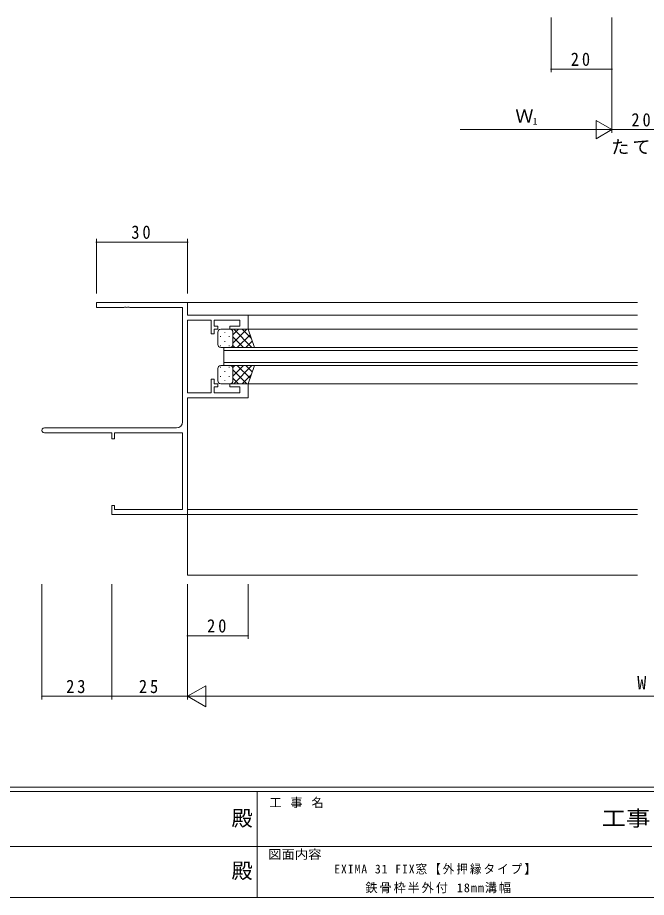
# Model space of a CAD drawing. Units: millimetres on the paper. Extents: x -420 to 373, y -297 to 267.
# Drawn here: x -111.7 to 95.7, y -297 to -6.5 of the extents above; entities that cross this region are included whole.
import ezdxf
from ezdxf.enums import TextEntityAlignment as Align

# ---------------------------------------------------------------- set-up
doc = ezdxf.new("R2010")
doc.units = ezdxf.units.MM
for name, color, linetype, lineweight in [('0-1_YKK_ZWAK', 7, 'Continuous', 9), ('0-3_YKK_11', 7, 'Continuous', 9), ('0-4_YKK_12', 2, 'Continuous', 9), ('0-5_YKK_13', 4, 'Continuous', 9), ('0-6_YKK_D', 6, 'Continuous', 9)]:
    doc.layers.add(name, color=color, linetype=linetype, lineweight=lineweight)
doc.layers.add('0-2_USER1', color=3, linetype='Continuous')
doc.styles.add('ＭＳ ゴシック', font='')
doc.styles.get('ＭＳ ゴシック').set_extended_font_data('MS Gothic')

msp = doc.modelspace()

# ---------------------------------------------------------------- linework, layer by layer
at = {"layer": '0-1_YKK_ZWAK'}
for p, q in [((352.3, -260.6), (-417.7, -260.6)), ((314.5, -262), (-417.7, -262)), ((-32.7, -262), (-32.7, -297)), ((-160.1, -280.199), (-31.3, -280.199)), ((-31.3, -280.199), (97.5, -280.199)), ((-417.7, -297), (314.5, -297))]:
    msp.add_line(p, q, dxfattribs=at)
at = {"layer": '0-3_YKK_11'}
for p, q in [((-85.7, -100.6), (-55.7, -100.6)), ((-85.7, -102.23), (-85.7, -100.6)), ((-55.7, -100.6), (-55.7, -104.8)), ((-76.658, -102.23), (-85.7, -102.23)), ((-76.475, -102.11), (-76.658, -102.23)), ((-75.925, -102.11), (-76.475, -102.11)), ((-75.742, -102.23), (-75.925, -102.11)), ((-75.658, -102.23), (-75.742, -102.23)), ((-75.475, -102.11), (-75.658, -102.23)), ((-74.925, -102.11), (-75.475, -102.11)), ((-74.742, -102.23), (-74.925, -102.11)), ((-57.33, -102.23), (-74.742, -102.23)), ((-57.33, -139.97), (-57.33, -102.23)), ((-55.7, -104.8), (-35.7, -104.8)), ((-55.7, -106.43), (-55.7, -130.37)), ((-47.9, -106.43), (-55.7, -106.43)), ((-47.9, -110.9), (-47.9, -106.43)), ((-46.9, -106.43), (-46.9, -108.4)), ((-38.4, -106.43), (-46.9, -106.43)), ((-38.4, -108.4), (-38.4, -106.43)), ((-35.7, -104.8), (-35.7, -109.4)), ((-46.9, -108.4), (-45.7, -108.4)), ((-46.9, -109.4), (-46.9, -110.9)), ((-45.7, -109.4), (-46.9, -109.4)), ((-45.7, -108.4), (-45.7, -109.4)), ((-41.7, -108.4), (-38.4, -108.4)), ((-41.7, -109.4), (-41.7, -108.4)), ((-35.7, -109.4), (-41.7, -109.4)), ((-46.9, -110.9), (-47.9, -110.9)), ((-47.9, -125.9), (-46.9, -125.9)), ((-47.9, -130.37), (-47.9, -125.9)), ((-46.9, -125.9), (-46.9, -127.4)), ((-46.9, -127.4), (-45.7, -127.4)), ((-45.7, -127.4), (-45.7, -128.4)), ((-41.7, -127.4), (-35.7, -127.4)), ((-41.7, -128.4), (-41.7, -127.4)), ((-35.7, -127.4), (-35.7, -132)), ((-55.7, -130.37), (-47.9, -130.37)), ((-46.9, -128.4), (-46.9, -130.37)), ((-45.7, -128.4), (-46.9, -128.4)), ((-46.9, -130.37), (-38.4, -130.37)), ((-38.4, -128.4), (-41.7, -128.4)), ((-38.4, -130.37), (-38.4, -128.4)), ((-55.7, -132), (-55.7, -170.6)), ((-35.7, -132), (-55.7, -132)), ((-102.885, -141.97), (-59.33, -141.97)), ((-80.7, -143.6), (-102.885, -143.6)), ((-80.7, -145.6), (-80.7, -143.6)), ((-79.8, -143.6), (-79.8, -145.6)), ((-57.33, -143.6), (-79.8, -143.6)), ((-57.33, -168.97), (-57.33, -143.6)), ((-79.8, -145.6), (-80.7, -145.6)), ((-80.7, -167.6), (-79.8, -167.6)), ((-80.7, -170.6), (-80.7, -167.6)), ((-79.8, -167.6), (-79.8, -168.97)), ((-55.7, -170.6), (-80.7, -170.6)), ((-79.8, -168.97), (-57.33, -168.97))]:
    msp.add_line(p, q, dxfattribs=at)
for centre, radius, start, end in [((-102.885, -142.785), 0.815, 89.99998, 270), ((-59.33, -139.97), 2, 270, 359.99998)]:
    msp.add_arc(centre, radius, start, end, dxfattribs=at)
at = {"layer": '0-4_YKK_12'}
for p, q in [((92.8, -100.6), (-55.7, -100.6)), ((-55.7, -100.6), (-55.7, -104.5)), ((-55.7, -106.73), (-55.7, -130.07)), ((92.8, -104.8), (-36, -104.8)), ((92.8, -109.4), (-36, -109.4)), ((-43.701, -115.4), (92.8, -115.4)), ((-43.701, -121.4), (-43.701, -115.4)), ((92.8, -116.4), (-43.701, -116.4)), ((-43.701, -120.4), (92.8, -120.4)), ((92.8, -121.4), (-43.701, -121.4)), ((92.8, -127.4), (-36, -127.4)), ((-55.7, -132.3), (-55.7, -190.6)), ((92.8, -168.97), (-55.7, -168.97)), ((92.8, -170.6), (-55.7, -170.6)), ((92.8, -190.6), (-55.7, -190.6))]:
    msp.add_line(p, q, dxfattribs=at)
at = {"layer": '0-5_YKK_13'}
for p, q in [((-44.7, -109.4), (-41.7, -109.4)), ((-43.337, -110.32), (-43.337, -110.52)), ((-35.7, -109.4), (-41.7, -109.4)), ((-40.7, -111.192), (-38.908, -109.4)), ((-40.7, -114.02), (-36.08, -109.4)), ((-40.432, -109.4), (-34.432, -115.4)), ((-37.603, -109.4), (-34.643, -112.361)), ((-33.557, -115.4), (-35.7, -109.4)), ((-45.7, -114.4), (-45.7, -110.4)), ((-44.752, -111.735), (-44.752, -111.935)), ((-41.922, -111.735), (-41.922, -111.935)), ((-40.7, -110.4), (-40.7, -114)), ((-40.7, -110.8), (-40.7, -114.4)), ((-40.7, -111.96), (-37.26, -115.4)), ((-39.251, -115.4), (-35.056, -111.204)), ((-36.423, -115.4), (-34.311, -113.288)), ((-44.752, -114.765), (-44.752, -114.965)), ((-41.7, -115.4), (-44.7, -115.4)), ((-43.337, -113.35), (-43.337, -113.55)), ((-41.922, -114.765), (-41.922, -114.965)), ((-41.7, -115.4), (-33.557, -115.4)), ((-40.757, -114.732), (-40.089, -115.4)), ((-44.752, -122.035), (-44.752, -121.835)), ((-41.7, -121.4), (-44.7, -121.4)), ((-41.922, -122.035), (-41.922, -121.835)), ((-33.557, -121.4), (-41.7, -121.4)), ((-40.757, -122.068), (-40.089, -121.4)), ((-40.7, -124.84), (-37.26, -121.4)), ((-40.432, -127.4), (-34.432, -121.4)), ((-39.251, -121.4), (-35.056, -125.596)), ((-36.423, -121.4), (-34.311, -123.512)), ((-33.557, -121.4), (-35.7, -127.4)), ((-45.7, -122.4), (-45.7, -126.4)), ((-44.752, -125.065), (-44.752, -124.865)), ((-43.337, -123.45), (-43.337, -123.25)), ((-41.922, -125.065), (-41.922, -124.865)), ((-40.7, -126), (-40.7, -122.4)), ((-40.7, -122.78), (-36.08, -127.4)), ((-40.7, -126.4), (-40.7, -122.8)), ((-37.603, -127.4), (-34.643, -124.439)), ((-44.7, -127.4), (-41.7, -127.4)), ((-43.337, -126.48), (-43.337, -126.28)), ((-35.7, -127.4), (-41.7, -127.4)), ((-40.7, -125.608), (-38.908, -127.4))]:
    msp.add_line(p, q, dxfattribs=at)
for centre, start, end in [((-44.7, -110.4), 90, 180), ((-41.7, -110.4), 0, 90), ((-41.7, -110.4), 0, 90), ((-44.7, -114.4), 180, 270), ((-41.7, -114.4), 270, 0), ((-41.7, -114.4), 270, 0), ((-44.7, -122.4), 90, 180), ((-41.7, -122.4), 0, 90), ((-41.7, -122.4), 0, 90), ((-44.7, -126.4), 180, 270), ((-41.7, -126.4), 270, 0), ((-41.7, -126.4), 270, 0)]:
    msp.add_arc(centre, 1, start, end, dxfattribs=at)
at = {"layer": '0-6_YKK_D'}
for p, q in [((64.3, -6.498), (64.3, -24.498)), ((84.3, -6.498), (84.3, -44.498)), ((84.3, -6.498), (84.3, -44.498)), ((84.3, -6.498), (84.3, -24.498)), ((64.3, -23.498), (84.3, -23.498)), ((79.104, -40.498), (79.104, -46.498)), ((84.3, -43.498), (79.104, -40.498)), ((78.3, -43.498), (34.3, -43.498)), ((84.3, -43.498), (73.908, -43.498)), ((84.3, -43.498), (79.104, -46.498)), ((84.3, -43.498), (104.3, -43.498)), ((-85.7, -97.6), (-85.7, -79.6)), ((-55.7, -80.6), (-85.7, -80.6)), ((-55.7, -97.6), (-55.7, -79.6)), ((-103.7, -193.6), (-103.7, -231.6)), ((-80.7, -193.6), (-80.7, -231.6)), ((-80.7, -193.6), (-80.7, -231.6)), ((-55.7, -193.6), (-55.7, -211.6)), ((-55.7, -193.6), (-55.7, -231.6)), ((-55.7, -193.6), (-55.7, -231.6)), ((-35.7, -193.6), (-35.7, -211.6)), ((-55.7, -210.6), (-35.7, -210.6)), ((-55.7, -230.6), (-49.638, -227.1)), ((-49.638, -234.1), (-49.638, -227.1)), ((-80.7, -230.6), (-103.7, -230.6)), ((-80.7, -230.6), (-55.7, -230.6)), ((-55.7, -230.6), (-43.576, -230.6)), ((-55.7, -230.6), (-49.638, -234.1)), ((237.3, -230.6), (-48.7, -230.6))]:
    msp.add_line(p, q, dxfattribs=at)
for centre, start, end in [((64.3, -23.498), 0, 180), ((64.3, -23.498), 180, 0), ((84.3, -23.498), 0, 180), ((84.3, -23.498), 180, 0), ((-85.7, -80.6), 0, 180), ((-85.7, -80.6), 180, 0), ((-55.7, -80.6), 0, 180), ((-55.7, -80.6), 180, 0), ((-55.7, -210.6), 0, 180), ((-55.7, -210.6), 180, 0), ((-35.7, -210.6), 0, 180), ((-35.7, -210.6), 180, 0), ((-103.7, -230.6), 0, 180), ((-103.7, -230.6), 180, 0), ((-80.7, -230.6), 0, 180), ((-80.7, -230.6), 0, 180), ((-80.7, -230.6), 180, 0), ((-80.7, -230.6), 180, 0)]:
    msp.add_arc(centre, 0.106, start, end, dxfattribs=at)

# ---------------------------------------------------------------- texts
at = {"layer": '0-1_YKK_ZWAK', "color": 2, "style": 'ＭＳ ゴシック'}
for p in [(-41.182, -274.956), (-41.182, -292.278)]:
    msp.add_text('殿', height=5.132, dxfattribs=at).set_placement(p, align=Align.BOTTOM_LEFT)
at = {"layer": '0-1_YKK_ZWAK', "color": 2, "style": 'ＭＳ ゴシック', "width": 1.15}
msp.add_text('工事', height=5.132, dxfattribs=at).set_placement((80.931, -274.956), align=Align.BOTTOM_LEFT)
at = {"layer": '0-1_YKK_ZWAK', "style": 'ＭＳ ゴシック', "width": 1.1}
msp.add_text('図面内容', height=2.933, dxfattribs=at).set_placement((-29.083, -285.148), align=Align.BOTTOM_LEFT)
at = {"layer": '0-1_YKK_ZWAK', "insert": (-28.688, -267.533), "char_height": 2.933, "attachment_point": 7, "style": 'ＭＳ ゴシック'}
msp.add_mtext('\\T1.16;工\\~事\\~名', dxfattribs=at)
at = {"layer": '0-2_USER1', "insert": (84.078, -51.875), "char_height": 4.399, "attachment_point": 7, "style": 'ＭＳ ゴシック'}
msp.add_mtext('\\T1.17;たて骨', dxfattribs=at)
at = {"layer": '0-2_USER1', "color": 7, "char_height": 2.933, "attachment_point": 7, "style": 'ＭＳ ゴシック'}
for s, insert in [('\\T1.18;\\W0.95;EXIMA\\~31\\~FIX窓【外押縁タイプ】', (-7.263, -289.449)), ('\\T1.16;鉄骨枠半外付\\~18mm溝幅', (3.017, -295.625))]:
    msp.add_mtext(s, dxfattribs=dict(at, insert=insert))
at = {"layer": '0-6_YKK_D', "color": 3, "style": 'ＭＳ ゴシック'}
for s, p in [('Ｗ', (52.46, -42.498)), ('W', (92.7, -229.6))]:
    msp.add_text(s, height=4.399, dxfattribs=at).set_placement(p, align=Align.BOTTOM_LEFT)
at = {"layer": '0-6_YKK_D', "color": 7, "style": 'ＭＳ ゴシック'}
msp.add_text('1', height=2.199, dxfattribs=at).set_placement((58.22, -42.498), align=Align.BOTTOM_LEFT)
at = {"layer": '0-6_YKK_D', "color": 3, "char_height": 4.399, "attachment_point": 7, "style": 'ＭＳ ゴシック'}
for s, insert in [('\\T1.36;\\W0.9;20', (70.78, -22.498)), ('\\T1.36;\\W0.9;20', (90.78, -42.498)), ('\\T1.36;\\W0.9;30', (-74.22, -79.6)), ('\\T1.36;\\W0.9;20', (-49.22, -209.6)), ('\\T1.36;\\W0.9;23', (-95.72, -229.6)), ('\\T1.36;\\W0.9;25', (-71.72, -229.6))]:
    msp.add_mtext(s, dxfattribs=dict(at, insert=insert))

doc.saveas('drawing.dxf')
